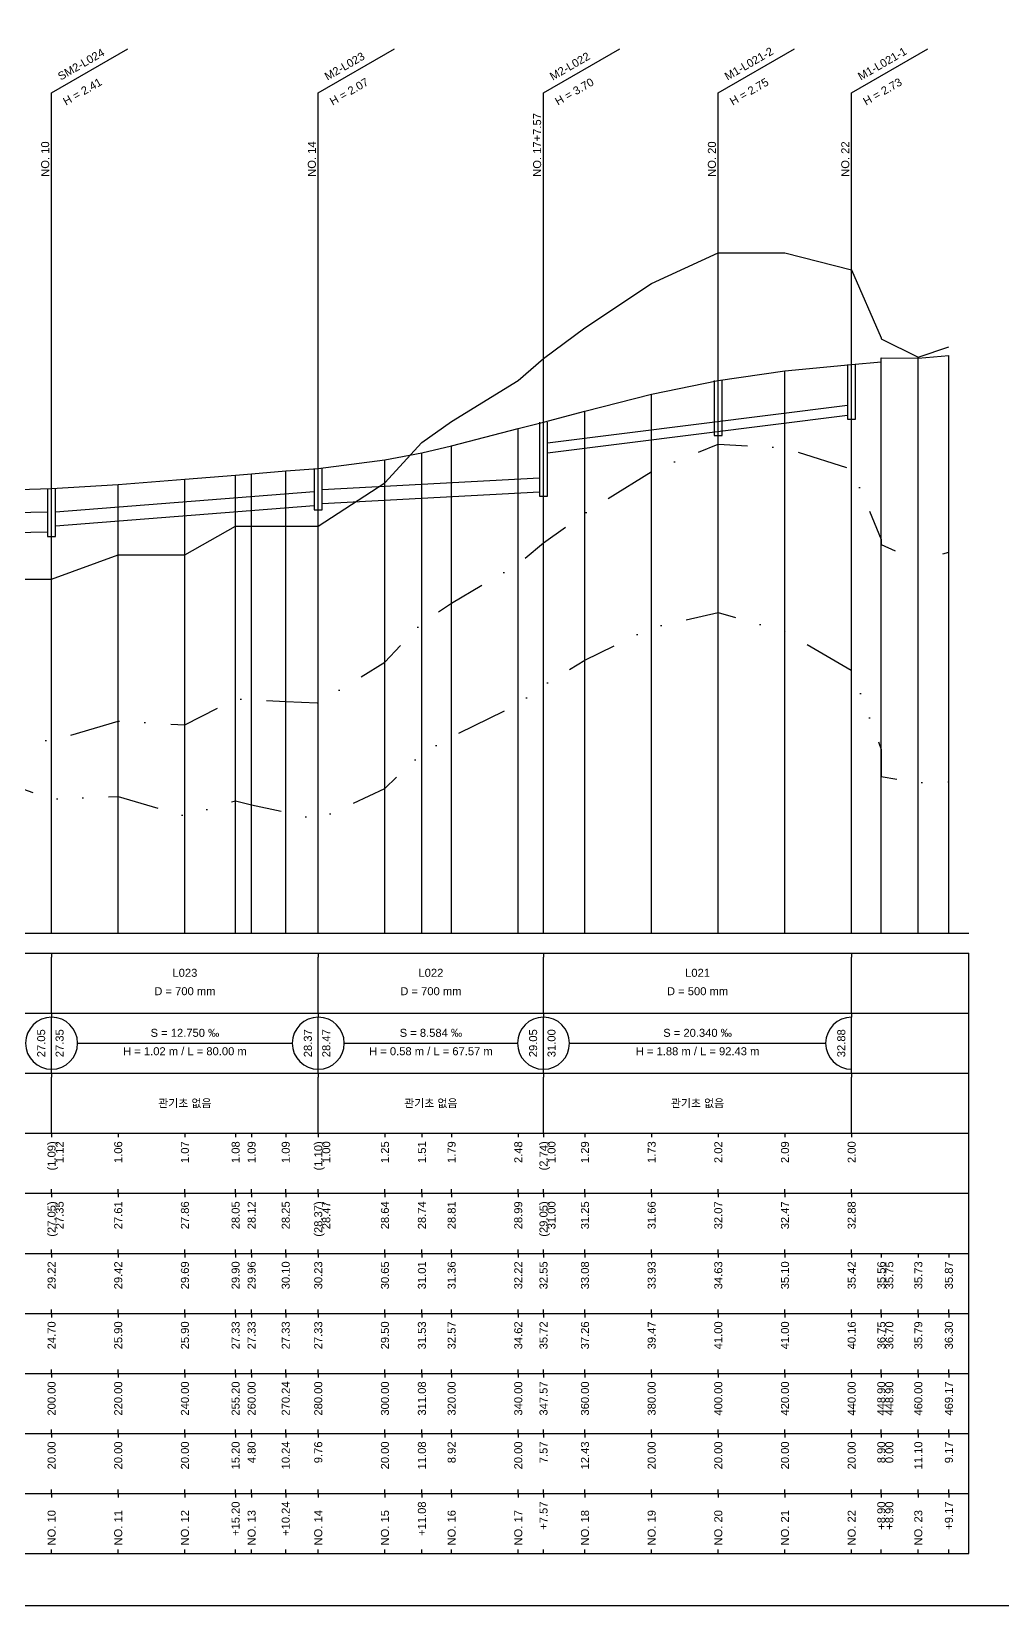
# Model space of a CAD drawing. Header units: millimetres. Extents: x -7351 to 135086, y 1419 to 5643.
# Drawn here: x 102381 to 102623.7, y 1419 to 1812.4 of the extents above; entities that cross this region are included whole.
import ezdxf
from ezdxf.enums import TextEntityAlignment as Align

# ---------------------------------------------------------------- set-up
doc = ezdxf.new("R2010")
doc.units = ezdxf.units.MM
doc.linetypes.add('DASHDOT', pattern=[25.4, 12.7, -6.35, 0, -6.35])
doc.linetypes.add('DIVIDE', pattern=[31.75, 12.7, -6.35, 0, -6.35, 0, -6.35])
for name, color, linetype in [('KZ_종단_계획선', 1, 'Continuous'), ('KZ_종단_관로', 4, 'Continuous'), ('KZ_종단_깃발', 7, 'Continuous'), ('KZ_종단_도각', 7, 'Continuous'), ('KZ_종단_맨홀', 4, 'Continuous'), ('KZ_종단_수직선', 7, 'Continuous'), ('KZ_종단_암선1', 56, 'DASHDOT'), ('KZ_종단_암선2', 4, 'DIVIDE'), ('KZ_종단_지반선', 3, 'Continuous'), ('KZ_종단_테이블문자', 7, 'Continuous'), ('KZ_종단_테이블선', 7, 'Continuous')]:
    doc.layers.add(name, color=color, linetype=linetype)
doc.styles.get("Standard").update_dxf_attribs({"font": 'arial.ttf'})

msp = doc.modelspace()

# ---------------------------------------------------------------- linework, layer by layer
at = {"layer": 'KZ_종단_계획선'}
msp.add_lwpolyline([(102369.36, 1697.65), (102386.03, 1698.16), (102402.69, 1699.15), (102419.36, 1700.49), (102432.03, 1701.51), (102436.03, 1701.84), (102444.56, 1702.53), (102452.69, 1703.19), (102469.36, 1705.28), (102478.6, 1707.07), (102486.03, 1708.84), (102502.69, 1713.14), (102509, 1714.77), (102519.36, 1717.44), (102536.03, 1721.7), (102552.69, 1725.18), (102569.36, 1727.56), (102586.03, 1729.14), (102593.44, 1729.83), (102593.44, 1730.77), (102602.69, 1730.69), (102610.33, 1731.4)], dxfattribs=at)
at = {"layer": 'KZ_종단_관로'}
for p, q in [((102510, 1709.54), (102585.03, 1718.94)), ((102510, 1707.04), (102585.03, 1716.44)), ((102453.69, 1697.89), (102508, 1700.79)), ((102387.03, 1692.29), (102451.69, 1697.39)), ((102453.69, 1694.39), (102508, 1697.29)), ((102321.48, 1691.24), (102385.03, 1692.29)), ((102387.03, 1688.79), (102451.69, 1693.89)), ((102321.48, 1686.24), (102385.03, 1687.29))]:
    msp.add_line(p, q, dxfattribs=at)
at = {"layer": 'KZ_종단_깃발'}
for p, q in [((102386.03, 1797.04), (102405.08, 1808.04)), ((102452.69, 1797.04), (102471.75, 1808.04)), ((102509, 1797.04), (102528.05, 1808.04)), ((102552.69, 1797.04), (102571.75, 1808.04)), ((102586.03, 1797.04), (102605.08, 1808.04)), ((102386.03, 1587.04), (102386.03, 1797.04)), ((102452.69, 1587.04), (102452.69, 1797.04)), ((102509, 1587.04), (102509, 1797.04)), ((102552.69, 1587.04), (102552.69, 1797.04)), ((102586.03, 1587.04), (102586.03, 1797.04))]:
    msp.add_line(p, q, dxfattribs=at)
at = {"layer": 'KZ_종단_도각'}
msp.add_lwpolyline([(102174.36, 1419.04), (103015.36, 1419.04), (103015.36, 2013.04), (102174.36, 2013.04)], close=True, dxfattribs=at)
at = {"layer": 'KZ_종단_맨홀'}
for points in [[(102585.03, 1729.14), (102585.03, 1715.48), (102587.03, 1715.48), (102587.03, 1729.14)], [(102551.69, 1725.18), (102551.69, 1711.41), (102553.69, 1711.41), (102553.69, 1725.18)], [(102508, 1714.77), (102508, 1696.25), (102510, 1696.25), (102510, 1714.77)], [(102451.69, 1703.19), (102451.69, 1692.85), (102453.69, 1692.85), (102453.69, 1703.19)], [(102385.03, 1698.16), (102385.03, 1686.13), (102387.03, 1686.13), (102387.03, 1698.16)]]:
    msp.add_lwpolyline(points, dxfattribs=at)
at = {"layer": 'KZ_종단_수직선'}
for p, q in [((102593.44, 1587.04), (102593.44, 1730.77)), ((102602.69, 1587.04), (102602.69, 1730.69)), ((102610.33, 1587.04), (102610.33, 1731.4)), ((102569.36, 1587.04), (102569.36, 1727.56)), ((102586.03, 1587.04), (102586.03, 1729.14)), ((102593.44, 1587.04), (102593.44, 1729.83)), ((102552.69, 1587.04), (102552.69, 1725.18)), ((102536.03, 1587.04), (102536.03, 1721.7)), ((102519.36, 1587.04), (102519.36, 1717.44)), ((102502.69, 1587.04), (102502.69, 1713.14)), ((102509, 1587.04), (102509, 1714.77)), ((102478.59, 1587.04), (102478.59, 1707.07)), ((102486.03, 1587.04), (102486.03, 1708.84)), ((102452.69, 1587.04), (102452.69, 1703.19)), ((102469.36, 1587.04), (102469.36, 1705.28)), ((102402.69, 1587.04), (102402.69, 1699.15)), ((102419.36, 1587.04), (102419.36, 1700.49)), ((102432.03, 1587.04), (102432.03, 1701.51)), ((102436.03, 1587.04), (102436.03, 1701.84)), ((102444.56, 1587.04), (102444.56, 1702.53)), ((102386.03, 1587.04), (102386.03, 1698.16))]:
    msp.add_line(p, q, dxfattribs=at)
at = {"layer": 'KZ_종단_암선1', "flags": 128}
msp.add_lwpolyline([(102219.36, 1635.72), (102236.03, 1634.9), (102242.14, 1635.86), (102252.69, 1644.95), (102269.36, 1645.76), (102286.03, 1644.69), (102302.69, 1645.57), (102319.36, 1634.98), (102320.48, 1634.99), (102336.03, 1636.48), (102352.69, 1637.32), (102369.36, 1636.22), (102386.03, 1635.08), (102402.69, 1640.04), (102419.36, 1639.07), (102432.03, 1645.55), (102436.03, 1645.35), (102444.56, 1644.95), (102452.69, 1644.58), (102469.36, 1654.76), (102478.59, 1664.57), (102486.03, 1669.53), (102502.69, 1679.31), (102509, 1684.61), (102519.36, 1692.01), (102536.03, 1702.43), (102552.69, 1709.26), (102569.36, 1708.31), (102586.03, 1703.03), (102593.44, 1685.44), (102593.44, 1684.14), (102602.69, 1679.99), (102610.33, 1682.28)], dxfattribs=at)
at = {"layer": 'KZ_종단_암선2', "flags": 128}
msp.add_lwpolyline([(102369.36, 1626.42), (102386.03, 1620.55), (102402.69, 1621.16), (102419.36, 1616.3), (102432.03, 1620.13), (102436.03, 1619.15), (102444.56, 1617.26), (102452.69, 1615.46), (102469.36, 1623.23), (102478.59, 1631.93), (102486.03, 1636.13), (102502.69, 1644.29), (102509, 1648.97), (102519.36, 1655.3), (102536.03, 1663.4), (102552.69, 1667.14), (102569.36, 1662.4), (102586.03, 1652.69), (102593.44, 1632.94), (102593.44, 1626.18), (102602.69, 1624.65), (102610.33, 1624.88)], dxfattribs=at)
at = {"layer": 'KZ_종단_지반선', "flags": 128}
msp.add_lwpolyline([(102369.36, 1675.54), (102386.03, 1675.54), (102402.69, 1681.55), (102419.36, 1681.55), (102432.03, 1688.71), (102436.03, 1688.71), (102444.56, 1688.71), (102452.69, 1688.71), (102469.36, 1699.55), (102478.59, 1709.67), (102486.03, 1714.87), (102502.69, 1725.13), (102509, 1730.62), (102519.36, 1738.34), (102536.03, 1749.41), (102552.69, 1757.04), (102569.36, 1757.04), (102586.03, 1752.83), (102593.44, 1735.77), (102593.44, 1735.54), (102602.69, 1730.99), (102610.33, 1733.52)], dxfattribs=at)
at = {"layer": 'KZ_종단_테이블문자'}
for p, q in [((102386.03, 1582.04), (102386.03, 1581.04)), ((102386.03, 1582.04), (102386.03, 1581.04)), ((102452.69, 1582.04), (102452.69, 1581.04)), ((102452.69, 1582.04), (102452.69, 1581.04)), ((102509, 1582.04), (102509, 1581.04)), ((102509, 1582.04), (102509, 1581.04)), ((102586.03, 1582.04), (102586.03, 1581.04)), ((102386.03, 1568.04), (102386.03, 1581.04)), ((102386.03, 1568.04), (102386.03, 1581.04)), ((102452.69, 1568.04), (102452.69, 1581.04)), ((102452.69, 1568.04), (102452.69, 1581.04)), ((102509, 1568.04), (102509, 1581.04)), ((102509, 1568.04), (102509, 1581.04)), ((102586.03, 1568.04), (102586.03, 1581.04)), ((102386.03, 1567.04), (102386.03, 1568.04)), ((102386.03, 1567.04), (102386.03, 1568.04)), ((102386.03, 1567.04), (102386.03, 1566.04)), ((102386.03, 1567.04), (102386.03, 1566.04)), ((102386.03, 1553.04), (102386.03, 1566.04)), ((102386.03, 1553.04), (102386.03, 1566.04)), ((102452.69, 1567.04), (102452.69, 1568.04)), ((102452.69, 1567.04), (102452.69, 1568.04)), ((102452.69, 1567.04), (102452.69, 1566.04)), ((102452.69, 1567.04), (102452.69, 1566.04)), ((102452.69, 1553.04), (102452.69, 1566.04)), ((102452.69, 1553.04), (102452.69, 1566.04)), ((102509, 1567.04), (102509, 1568.04)), ((102509, 1567.04), (102509, 1568.04)), ((102509, 1567.04), (102509, 1566.04)), ((102509, 1567.04), (102509, 1566.04)), ((102509, 1553.04), (102509, 1566.04)), ((102509, 1553.04), (102509, 1566.04)), ((102586.03, 1567.04), (102586.03, 1568.04)), ((102586.03, 1567.04), (102586.03, 1566.04)), ((102586.03, 1553.04), (102586.03, 1566.04)), ((102392.44, 1559.54), (102446.28, 1559.54)), ((102459.11, 1559.54), (102502.58, 1559.54)), ((102515.42, 1559.54), (102579.61, 1559.54)), ((102386.03, 1552.04), (102386.03, 1553.04)), ((102386.03, 1552.04), (102386.03, 1553.04)), ((102386.03, 1552.04), (102386.03, 1551.04)), ((102386.03, 1552.04), (102386.03, 1551.04)), ((102386.03, 1538.04), (102386.03, 1551.04)), ((102386.03, 1538.04), (102386.03, 1551.04)), ((102452.69, 1552.04), (102452.69, 1553.04)), ((102452.69, 1552.04), (102452.69, 1553.04)), ((102452.69, 1552.04), (102452.69, 1551.04)), ((102452.69, 1552.04), (102452.69, 1551.04)), ((102452.69, 1538.04), (102452.69, 1551.04)), ((102452.69, 1538.04), (102452.69, 1551.04)), ((102509, 1552.04), (102509, 1553.04)), ((102509, 1552.04), (102509, 1553.04)), ((102509, 1552.04), (102509, 1551.04)), ((102509, 1552.04), (102509, 1551.04)), ((102509, 1538.04), (102509, 1551.04)), ((102509, 1538.04), (102509, 1551.04)), ((102586.03, 1552.04), (102586.03, 1553.04)), ((102586.03, 1552.04), (102586.03, 1551.04)), ((102586.03, 1538.04), (102586.03, 1551.04)), ((102386.03, 1537.04), (102386.03, 1538.04)), ((102386.03, 1537.04), (102386.03, 1538.04)), ((102452.69, 1537.04), (102452.69, 1538.04)), ((102452.69, 1537.04), (102452.69, 1538.04)), ((102509, 1537.04), (102509, 1538.04)), ((102509, 1537.04), (102509, 1538.04)), ((102586.03, 1537.04), (102586.03, 1538.04))]:
    msp.add_line(p, q, dxfattribs=at)
for centre, start, end in [((102386.03, 1559.54), 90, 270), ((102386.03, 1559.54), 270, 90), ((102452.69, 1559.54), 90, 270), ((102452.69, 1559.54), 270, 90), ((102509, 1559.54), 90, 270), ((102509, 1559.54), 270, 90), ((102586.03, 1559.54), 90, 270)]:
    msp.add_arc(centre, 6.5, start, end, dxfattribs=at)
at = {"layer": 'KZ_종단_테이블선'}
for p, q in [((102199.36, 1587.04), (102615.33, 1587.04)), ((102199.36, 1582.04), (102615.33, 1582.04)), ((102615.33, 1567.04), (102615.33, 1582.04)), ((102199.36, 1567.04), (102615.33, 1567.04)), ((102615.33, 1552.04), (102615.33, 1567.04)), ((102199.36, 1552.04), (102615.33, 1552.04)), ((102615.33, 1537.04), (102615.33, 1552.04)), ((102199.36, 1537.04), (102615.33, 1537.04)), ((102386.03, 1537.04), (102386.03, 1536.04)), ((102402.69, 1537.04), (102402.69, 1536.04)), ((102419.36, 1537.04), (102419.36, 1536.04)), ((102432.03, 1537.04), (102432.03, 1536.04)), ((102436.03, 1537.04), (102436.03, 1536.04)), ((102444.56, 1537.04), (102444.56, 1536.04)), ((102452.69, 1537.04), (102452.69, 1536.04)), ((102469.36, 1537.04), (102469.36, 1536.04)), ((102478.6, 1537.04), (102478.6, 1536.04)), ((102486.03, 1537.04), (102486.03, 1536.04)), ((102502.69, 1537.04), (102502.69, 1536.04)), ((102509, 1537.04), (102509, 1536.04)), ((102519.36, 1537.04), (102519.36, 1536.04)), ((102536.03, 1537.04), (102536.03, 1536.04)), ((102552.69, 1537.04), (102552.69, 1536.04)), ((102569.36, 1537.04), (102569.36, 1536.04)), ((102586.03, 1537.04), (102586.03, 1536.04)), ((102615.33, 1522.04), (102615.33, 1537.04)), ((102386.03, 1522.04), (102386.03, 1523.04)), ((102402.69, 1522.04), (102402.69, 1523.04)), ((102419.36, 1522.04), (102419.36, 1523.04)), ((102432.03, 1522.04), (102432.03, 1523.04)), ((102436.03, 1522.04), (102436.03, 1523.04)), ((102444.56, 1522.04), (102444.56, 1523.04)), ((102452.69, 1522.04), (102452.69, 1523.04)), ((102469.36, 1522.04), (102469.36, 1523.04)), ((102478.6, 1522.04), (102478.6, 1523.04)), ((102486.03, 1522.04), (102486.03, 1523.04)), ((102502.69, 1522.04), (102502.69, 1523.04)), ((102509, 1522.04), (102509, 1523.04)), ((102519.36, 1522.04), (102519.36, 1523.04)), ((102536.03, 1522.04), (102536.03, 1523.04)), ((102552.69, 1522.04), (102552.69, 1523.04)), ((102569.36, 1522.04), (102569.36, 1523.04)), ((102586.03, 1522.04), (102586.03, 1523.04)), ((102199.36, 1522.04), (102615.33, 1522.04)), ((102386.03, 1522.04), (102386.03, 1521.04)), ((102402.69, 1522.04), (102402.69, 1521.04)), ((102419.36, 1522.04), (102419.36, 1521.04)), ((102432.03, 1522.04), (102432.03, 1521.04)), ((102436.03, 1522.04), (102436.03, 1521.04)), ((102444.56, 1522.04), (102444.56, 1521.04)), ((102452.69, 1522.04), (102452.69, 1521.04)), ((102469.36, 1522.04), (102469.36, 1521.04)), ((102478.6, 1522.04), (102478.6, 1521.04)), ((102486.03, 1522.04), (102486.03, 1521.04)), ((102502.69, 1522.04), (102502.69, 1521.04)), ((102509, 1522.04), (102509, 1521.04)), ((102519.36, 1522.04), (102519.36, 1521.04)), ((102536.03, 1522.04), (102536.03, 1521.04)), ((102552.69, 1522.04), (102552.69, 1521.04)), ((102569.36, 1522.04), (102569.36, 1521.04)), ((102586.03, 1522.04), (102586.03, 1521.04)), ((102615.33, 1507.04), (102615.33, 1522.04)), ((102199.36, 1507.04), (102615.33, 1507.04)), ((102386.03, 1507.04), (102386.03, 1508.04)), ((102386.03, 1507.04), (102386.03, 1506.04)), ((102402.69, 1507.04), (102402.69, 1508.04)), ((102402.69, 1507.04), (102402.69, 1506.04)), ((102419.36, 1507.04), (102419.36, 1508.04)), ((102419.36, 1507.04), (102419.36, 1506.04)), ((102432.03, 1507.04), (102432.03, 1508.04)), ((102432.03, 1507.04), (102432.03, 1506.04)), ((102436.03, 1507.04), (102436.03, 1508.04)), ((102436.03, 1507.04), (102436.03, 1506.04)), ((102444.56, 1507.04), (102444.56, 1508.04)), ((102444.56, 1507.04), (102444.56, 1506.04)), ((102452.69, 1507.04), (102452.69, 1508.04)), ((102452.69, 1507.04), (102452.69, 1506.04)), ((102469.36, 1507.04), (102469.36, 1508.04)), ((102469.36, 1507.04), (102469.36, 1506.04)), ((102478.59, 1507.04), (102478.59, 1506.04)), ((102478.6, 1507.04), (102478.6, 1508.04)), ((102486.03, 1507.04), (102486.03, 1508.04)), ((102486.03, 1507.04), (102486.03, 1506.04)), ((102502.69, 1507.04), (102502.69, 1508.04)), ((102502.69, 1507.04), (102502.69, 1506.04)), ((102509, 1507.04), (102509, 1508.04)), ((102509, 1507.04), (102509, 1506.04)), ((102519.36, 1507.04), (102519.36, 1508.04)), ((102519.36, 1507.04), (102519.36, 1506.04)), ((102536.03, 1507.04), (102536.03, 1508.04)), ((102536.03, 1507.04), (102536.03, 1506.04)), ((102552.69, 1507.04), (102552.69, 1508.04)), ((102552.69, 1507.04), (102552.69, 1506.04)), ((102569.36, 1507.04), (102569.36, 1508.04)), ((102569.36, 1507.04), (102569.36, 1506.04)), ((102586.03, 1507.04), (102586.03, 1508.04)), ((102586.03, 1507.04), (102586.03, 1506.04)), ((102593.44, 1507.04), (102593.44, 1506.04)), ((102593.44, 1507.04), (102593.44, 1506.04)), ((102602.69, 1507.04), (102602.69, 1506.04)), ((102610.33, 1507.04), (102610.33, 1506.04)), ((102615.33, 1492.04), (102615.33, 1507.04)), ((102199.36, 1492.04), (102615.33, 1492.04)), ((102386.03, 1492.04), (102386.03, 1493.04)), ((102386.03, 1492.04), (102386.03, 1491.04)), ((102402.69, 1492.04), (102402.69, 1493.04)), ((102402.69, 1492.04), (102402.69, 1491.04)), ((102419.36, 1492.04), (102419.36, 1493.04)), ((102419.36, 1492.04), (102419.36, 1491.04)), ((102432.03, 1492.04), (102432.03, 1493.04)), ((102432.03, 1492.04), (102432.03, 1491.04)), ((102436.03, 1492.04), (102436.03, 1493.04)), ((102436.03, 1492.04), (102436.03, 1491.04)), ((102444.56, 1492.04), (102444.56, 1493.04)), ((102444.56, 1492.04), (102444.56, 1491.04)), ((102452.69, 1492.04), (102452.69, 1493.04)), ((102452.69, 1492.04), (102452.69, 1491.04)), ((102469.36, 1492.04), (102469.36, 1493.04)), ((102469.36, 1492.04), (102469.36, 1491.04)), ((102478.59, 1492.04), (102478.59, 1493.04)), ((102478.59, 1492.04), (102478.59, 1491.04)), ((102486.03, 1492.04), (102486.03, 1493.04)), ((102486.03, 1492.04), (102486.03, 1491.04)), ((102502.69, 1492.04), (102502.69, 1493.04)), ((102502.69, 1492.04), (102502.69, 1491.04)), ((102509, 1492.04), (102509, 1493.04)), ((102509, 1492.04), (102509, 1491.04)), ((102519.36, 1492.04), (102519.36, 1493.04)), ((102519.36, 1492.04), (102519.36, 1491.04)), ((102536.03, 1492.04), (102536.03, 1493.04)), ((102536.03, 1492.04), (102536.03, 1491.04)), ((102552.69, 1492.04), (102552.69, 1493.04)), ((102552.69, 1492.04), (102552.69, 1491.04)), ((102569.36, 1492.04), (102569.36, 1493.04)), ((102569.36, 1492.04), (102569.36, 1491.04)), ((102586.03, 1492.04), (102586.03, 1493.04)), ((102586.03, 1492.04), (102586.03, 1491.04)), ((102593.44, 1492.04), (102593.44, 1493.04)), ((102593.44, 1492.04), (102593.44, 1493.04)), ((102593.44, 1492.04), (102593.44, 1491.04)), ((102593.44, 1492.04), (102593.44, 1491.04)), ((102602.69, 1492.04), (102602.69, 1493.04)), ((102602.69, 1492.04), (102602.69, 1491.04)), ((102610.33, 1492.04), (102610.33, 1493.04)), ((102610.33, 1492.04), (102610.33, 1491.04)), ((102615.33, 1477.04), (102615.33, 1492.04)), ((102199.36, 1477.04), (102615.33, 1477.04)), ((102386.03, 1477.04), (102386.03, 1478.04)), ((102386.03, 1477.04), (102386.03, 1476.04)), ((102402.69, 1477.04), (102402.69, 1478.04)), ((102402.69, 1477.04), (102402.69, 1476.04)), ((102419.36, 1477.04), (102419.36, 1478.04)), ((102419.36, 1477.04), (102419.36, 1476.04)), ((102432.03, 1477.04), (102432.03, 1478.04)), ((102432.03, 1477.04), (102432.03, 1476.04)), ((102436.03, 1477.04), (102436.03, 1478.04)), ((102436.03, 1477.04), (102436.03, 1476.04)), ((102444.56, 1477.04), (102444.56, 1478.04)), ((102444.56, 1477.04), (102444.56, 1476.04)), ((102452.69, 1477.04), (102452.69, 1478.04)), ((102452.69, 1477.04), (102452.69, 1476.04)), ((102469.36, 1477.04), (102469.36, 1478.04)), ((102469.36, 1477.04), (102469.36, 1476.04)), ((102478.59, 1477.04), (102478.59, 1478.04)), ((102478.59, 1477.04), (102478.59, 1476.04)), ((102486.03, 1477.04), (102486.03, 1478.04)), ((102486.03, 1477.04), (102486.03, 1476.04)), ((102502.69, 1477.04), (102502.69, 1478.04)), ((102502.69, 1477.04), (102502.69, 1476.04)), ((102509, 1477.04), (102509, 1478.04)), ((102509, 1477.04), (102509, 1476.04)), ((102519.36, 1477.04), (102519.36, 1478.04)), ((102519.36, 1477.04), (102519.36, 1476.04)), ((102536.03, 1477.04), (102536.03, 1478.04)), ((102536.03, 1477.04), (102536.03, 1476.04)), ((102552.69, 1477.04), (102552.69, 1478.04)), ((102552.69, 1477.04), (102552.69, 1476.04)), ((102569.36, 1477.04), (102569.36, 1478.04)), ((102569.36, 1477.04), (102569.36, 1476.04)), ((102586.03, 1477.04), (102586.03, 1478.04)), ((102586.03, 1477.04), (102586.03, 1476.04)), ((102593.44, 1477.04), (102593.44, 1478.04)), ((102593.44, 1477.04), (102593.44, 1478.04)), ((102593.44, 1477.04), (102593.44, 1476.04)), ((102593.44, 1477.04), (102593.44, 1476.04)), ((102602.69, 1477.04), (102602.69, 1478.04)), ((102602.69, 1477.04), (102602.69, 1476.04)), ((102610.33, 1477.04), (102610.33, 1478.04)), ((102610.33, 1477.04), (102610.33, 1476.04)), ((102615.33, 1462.04), (102615.33, 1477.04)), ((102199.36, 1462.04), (102615.33, 1462.04)), ((102386.03, 1462.04), (102386.03, 1463.04)), ((102386.03, 1462.04), (102386.03, 1461.04)), ((102402.69, 1462.04), (102402.69, 1463.04)), ((102402.69, 1462.04), (102402.69, 1461.04)), ((102419.36, 1462.04), (102419.36, 1463.04)), ((102419.36, 1462.04), (102419.36, 1461.04)), ((102432.03, 1462.04), (102432.03, 1463.04)), ((102432.03, 1462.04), (102432.03, 1461.04)), ((102436.03, 1462.04), (102436.03, 1463.04)), ((102436.03, 1462.04), (102436.03, 1461.04)), ((102444.56, 1462.04), (102444.56, 1463.04)), ((102444.56, 1462.04), (102444.56, 1461.04)), ((102452.69, 1462.04), (102452.69, 1463.04)), ((102452.69, 1462.04), (102452.69, 1461.04)), ((102469.36, 1462.04), (102469.36, 1463.04)), ((102469.36, 1462.04), (102469.36, 1461.04)), ((102478.59, 1462.04), (102478.59, 1463.04)), ((102478.59, 1462.04), (102478.59, 1461.04)), ((102486.03, 1462.04), (102486.03, 1463.04)), ((102486.03, 1462.04), (102486.03, 1461.04)), ((102502.69, 1462.04), (102502.69, 1463.04)), ((102502.69, 1462.04), (102502.69, 1461.04)), ((102509, 1462.04), (102509, 1463.04)), ((102509, 1462.04), (102509, 1461.04)), ((102519.36, 1462.04), (102519.36, 1463.04)), ((102519.36, 1462.04), (102519.36, 1461.04)), ((102536.03, 1462.04), (102536.03, 1463.04)), ((102536.03, 1462.04), (102536.03, 1461.04)), ((102552.69, 1462.04), (102552.69, 1463.04)), ((102552.69, 1462.04), (102552.69, 1461.04)), ((102569.36, 1462.04), (102569.36, 1463.04)), ((102569.36, 1462.04), (102569.36, 1461.04)), ((102586.03, 1462.04), (102586.03, 1463.04)), ((102586.03, 1462.04), (102586.03, 1461.04)), ((102593.44, 1462.04), (102593.44, 1463.04)), ((102593.44, 1462.04), (102593.44, 1463.04)), ((102593.44, 1462.04), (102593.44, 1461.04)), ((102593.44, 1462.04), (102593.44, 1461.04)), ((102602.69, 1462.04), (102602.69, 1463.04)), ((102602.69, 1462.04), (102602.69, 1461.04)), ((102610.33, 1462.04), (102610.33, 1463.04)), ((102610.33, 1462.04), (102610.33, 1461.04)), ((102615.33, 1447.04), (102615.33, 1462.04)), ((102386.03, 1447.04), (102386.03, 1448.04)), ((102402.69, 1447.04), (102402.69, 1448.04)), ((102419.36, 1447.04), (102419.36, 1448.04)), ((102432.03, 1447.04), (102432.03, 1448.04)), ((102436.03, 1447.04), (102436.03, 1448.04)), ((102444.56, 1447.04), (102444.56, 1448.04)), ((102452.69, 1447.04), (102452.69, 1448.04)), ((102469.36, 1447.04), (102469.36, 1448.04)), ((102478.59, 1447.04), (102478.59, 1448.04)), ((102486.03, 1447.04), (102486.03, 1448.04)), ((102502.69, 1447.04), (102502.69, 1448.04)), ((102509, 1447.04), (102509, 1448.04)), ((102519.36, 1447.04), (102519.36, 1448.04)), ((102536.03, 1447.04), (102536.03, 1448.04)), ((102552.69, 1447.04), (102552.69, 1448.04)), ((102569.36, 1447.04), (102569.36, 1448.04)), ((102586.03, 1447.04), (102586.03, 1448.04)), ((102593.44, 1447.04), (102593.44, 1448.04)), ((102593.44, 1447.04), (102593.44, 1448.04)), ((102602.69, 1447.04), (102602.69, 1448.04)), ((102610.33, 1447.04), (102610.33, 1448.04)), ((102199.36, 1447.04), (102615.33, 1447.04)), ((102386.03, 1447.04), (102386.03, 1446.04)), ((102402.69, 1447.04), (102402.69, 1446.04)), ((102419.36, 1447.04), (102419.36, 1446.04)), ((102432.03, 1447.04), (102432.03, 1446.04)), ((102436.03, 1447.04), (102436.03, 1446.04)), ((102444.56, 1447.04), (102444.56, 1446.04)), ((102452.69, 1447.04), (102452.69, 1446.04)), ((102469.36, 1447.04), (102469.36, 1446.04)), ((102478.59, 1447.04), (102478.59, 1446.04)), ((102486.03, 1447.04), (102486.03, 1446.04)), ((102502.69, 1447.04), (102502.69, 1446.04)), ((102509, 1447.04), (102509, 1446.04)), ((102519.36, 1447.04), (102519.36, 1446.04)), ((102536.03, 1447.04), (102536.03, 1446.04)), ((102552.69, 1447.04), (102552.69, 1446.04)), ((102569.36, 1447.04), (102569.36, 1446.04)), ((102586.03, 1447.04), (102586.03, 1446.04)), ((102593.44, 1447.04), (102593.44, 1446.04)), ((102593.44, 1447.04), (102593.44, 1446.04)), ((102602.69, 1447.04), (102602.69, 1446.04)), ((102610.33, 1447.04), (102610.33, 1446.04)), ((102615.33, 1432.04), (102615.33, 1447.04)), ((102199.36, 1432.04), (102615.33, 1432.04)), ((102386.03, 1432.04), (102386.03, 1433.04)), ((102402.69, 1432.04), (102402.69, 1433.04)), ((102419.36, 1432.04), (102419.36, 1433.04)), ((102432.03, 1432.04), (102432.03, 1433.04)), ((102436.03, 1432.04), (102436.03, 1433.04)), ((102444.56, 1432.04), (102444.56, 1433.04)), ((102452.69, 1432.04), (102452.69, 1433.04)), ((102469.36, 1432.04), (102469.36, 1433.04)), ((102478.59, 1432.04), (102478.59, 1433.04)), ((102486.03, 1432.04), (102486.03, 1433.04)), ((102502.69, 1432.04), (102502.69, 1433.04)), ((102509, 1432.04), (102509, 1433.04)), ((102519.36, 1432.04), (102519.36, 1433.04)), ((102536.03, 1432.04), (102536.03, 1433.04)), ((102552.69, 1432.04), (102552.69, 1433.04)), ((102569.36, 1432.04), (102569.36, 1433.04)), ((102586.03, 1432.04), (102586.03, 1433.04)), ((102593.44, 1432.04), (102593.44, 1433.04)), ((102593.44, 1432.04), (102593.44, 1433.04)), ((102602.69, 1432.04), (102602.69, 1433.04)), ((102610.33, 1432.04), (102610.33, 1433.04))]:
    msp.add_line(p, q, dxfattribs=at)

# ---------------------------------------------------------------- texts
at = {"layer": 'KZ_종단_깃발'}
for s, rotation, p in [('SM2-L024', 30, (102388.62, 1799.54)), ('M2-L023', 30, (102455.29, 1799.54)), ('M2-L022', 30, (102511.6, 1799.54)), ('M1-L021-2', 30, (102555.29, 1799.54)), ('M1-L021-1', 30, (102588.62, 1799.54)), ('NO. 17+7.57', 90, (102509, 1776.04)), ('NO. 10', 90, (102386.03, 1776.04)), ('NO. 14', 90, (102452.69, 1776.04)), ('NO. 20', 90, (102552.69, 1776.04)), ('NO. 22', 90, (102586.03, 1776.04))]:
    msp.add_text(s, height=2, rotation=rotation, dxfattribs=at).set_placement(p, align=Align.BOTTOM_LEFT)
for s, p in [('H = 2.41', (102388.62, 1795.54)), ('H = 2.07', (102455.29, 1795.54)), ('H = 3.70', (102511.6, 1795.54)), ('H = 2.75', (102555.29, 1795.54)), ('H = 2.73', (102588.62, 1795.54))]:
    msp.add_text(s, height=2, rotation=30, dxfattribs=at).set_placement(p, align=Align.TOP_LEFT)
at = {"layer": 'KZ_종단_테이블문자'}
for s, p in [('L023', (102419.36, 1575.54)), ('L022', (102480.85, 1575.54)), ('L021', (102547.51, 1575.54)), ('S = 12.750 ‰', (102419.36, 1560.54)), ('S = 8.584 ‰', (102480.85, 1560.54)), ('S = 20.340 ‰', (102547.51, 1560.54))]:
    msp.add_text(s, height=2, dxfattribs=at).set_placement(p, align=Align.BOTTOM_CENTER)
for s, p in [('D = 700 mm', (102419.36, 1573.54)), ('D = 700 mm', (102480.85, 1573.54)), ('D = 500 mm', (102547.51, 1573.54)), ('H = 1.02 m / L = 80.00 m', (102419.36, 1558.54)), ('H = 0.58 m / L = 67.57 m', (102480.85, 1558.54)), ('H = 1.88 m / L = 92.43 m', (102547.51, 1558.54))]:
    msp.add_text(s, height=2, dxfattribs=at).set_placement(p, align=Align.TOP_CENTER)
for s, p in [('27.05', (102385.03, 1559.54)), ('28.37', (102451.69, 1559.54)), ('29.05', (102508, 1559.54)), ('32.88', (102585.03, 1559.54))]:
    msp.add_text(s, height=2, rotation=90, dxfattribs=at).set_placement(p, align=Align.BOTTOM_CENTER)
for s, p in [('27.35', (102387.03, 1559.54)), ('28.47', (102453.69, 1559.54)), ('31.00', (102510, 1559.54))]:
    msp.add_text(s, height=2, rotation=90, dxfattribs=at).set_placement(p, align=Align.TOP_CENTER)
for p in [(102419.36, 1544.54), (102480.85, 1544.54), (102547.51, 1544.54)]:
    msp.add_text('관기초 없음', height=2, dxfattribs=at).set_placement(p, align=Align.MIDDLE_CENTER)
for s, p in [('(1.09)', (102386.03, 1535.04)), ('1.12', (102388.03, 1535.04)), ('1.06', (102402.69, 1535.04)), ('1.07', (102419.36, 1535.04)), ('1.08', (102432.03, 1535.04)), ('1.09', (102436.03, 1535.04)), ('1.09', (102444.56, 1535.04)), ('(1.10)', (102452.69, 1535.04)), ('1.00', (102454.69, 1535.04)), ('1.25', (102469.36, 1535.04)), ('1.51', (102478.6, 1535.04)), ('1.79', (102486.03, 1535.04)), ('2.48', (102502.69, 1535.04)), ('(2.74)', (102509, 1535.04)), ('1.00', (102511, 1535.04)), ('1.29', (102519.36, 1535.04)), ('1.73', (102536.03, 1535.04)), ('2.02', (102552.69, 1535.04)), ('2.09', (102569.36, 1535.04)), ('2.00', (102586.03, 1535.04)), ('(27.05)', (102386.03, 1520.04)), ('27.35', (102388.03, 1520.04)), ('27.61', (102402.69, 1520.04)), ('27.86', (102419.36, 1520.04)), ('28.05', (102432.03, 1520.04)), ('28.12', (102436.03, 1520.04)), ('28.25', (102444.56, 1520.04)), ('(28.37)', (102452.69, 1520.04)), ('28.47', (102454.69, 1520.04)), ('28.64', (102469.36, 1520.04)), ('28.74', (102478.6, 1520.04)), ('28.81', (102486.03, 1520.04)), ('28.99', (102502.69, 1520.04)), ('(29.05)', (102509, 1520.04)), ('31.00', (102511, 1520.04)), ('31.25', (102519.36, 1520.04)), ('31.66', (102536.03, 1520.04)), ('32.07', (102552.69, 1520.04)), ('32.47', (102569.36, 1520.04)), ('32.88', (102586.03, 1520.04)), ('29.22', (102386.03, 1505.04)), ('29.42', (102402.69, 1505.04)), ('29.69', (102419.36, 1505.04)), ('29.90', (102432.03, 1505.04)), ('29.96', (102436.03, 1505.04)), ('30.10', (102444.56, 1505.04)), ('30.23', (102452.69, 1505.04)), ('30.65', (102469.36, 1505.04)), ('31.01', (102478.59, 1505.04)), ('31.36', (102486.03, 1505.04)), ('32.22', (102502.69, 1505.04)), ('32.55', (102509, 1505.04)), ('33.08', (102519.36, 1505.04)), ('33.93', (102536.03, 1505.04)), ('34.63', (102552.69, 1505.04)), ('35.10', (102569.36, 1505.04)), ('35.42', (102586.03, 1505.04)), ('35.56', (102593.44, 1505.04)), ('35.75', (102595.44, 1505.04)), ('35.73', (102602.69, 1505.04)), ('35.87', (102610.33, 1505.04)), ('24.70', (102386.03, 1490.04)), ('25.90', (102402.69, 1490.04)), ('25.90', (102419.36, 1490.04)), ('27.33', (102432.03, 1490.04)), ('27.33', (102436.03, 1490.04)), ('27.33', (102444.56, 1490.04)), ('27.33', (102452.69, 1490.04)), ('29.50', (102469.36, 1490.04)), ('31.53', (102478.59, 1490.04)), ('32.57', (102486.03, 1490.04)), ('34.62', (102502.69, 1490.04)), ('35.72', (102509, 1490.04)), ('37.26', (102519.36, 1490.04)), ('39.47', (102536.03, 1490.04)), ('41.00', (102552.69, 1490.04)), ('41.00', (102569.36, 1490.04)), ('40.16', (102586.03, 1490.04)), ('36.75', (102593.44, 1490.04)), ('36.70', (102595.44, 1490.04)), ('35.79', (102602.69, 1490.04)), ('36.30', (102610.33, 1490.04)), ('270.24', (102444.56, 1475.04)), ('200.00', (102386.03, 1475.04)), ('220.00', (102402.69, 1475.04)), ('240.00', (102419.36, 1475.04)), ('255.20', (102432.03, 1475.04)), ('260.00', (102436.03, 1475.04)), ('280.00', (102452.69, 1475.04)), ('300.00', (102469.36, 1475.04)), ('311.08', (102478.59, 1475.04)), ('320.00', (102486.03, 1475.04)), ('340.00', (102502.69, 1475.04)), ('347.57', (102509, 1475.04)), ('360.00', (102519.36, 1475.04)), ('380.00', (102536.03, 1475.04)), ('400.00', (102552.69, 1475.04)), ('420.00', (102569.36, 1475.04)), ('440.00', (102586.03, 1475.04)), ('448.90', (102593.44, 1475.04)), ('448.90', (102595.44, 1475.04)), ('460.00', (102602.69, 1475.04)), ('469.17', (102610.33, 1475.04)), ('20.00', (102386.03, 1460.04)), ('20.00', (102402.69, 1460.04)), ('20.00', (102419.36, 1460.04)), ('15.20', (102432.03, 1460.04)), ('4.80', (102436.03, 1460.04)), ('10.24', (102444.56, 1460.04)), ('9.76', (102452.69, 1460.04)), ('20.00', (102469.36, 1460.04)), ('11.08', (102478.59, 1460.04)), ('8.92', (102486.03, 1460.04)), ('20.00', (102502.69, 1460.04)), ('7.57', (102509, 1460.04)), ('12.43', (102519.36, 1460.04)), ('20.00', (102536.03, 1460.04)), ('20.00', (102552.69, 1460.04)), ('20.00', (102569.36, 1460.04)), ('20.00', (102586.03, 1460.04)), ('8.90', (102593.44, 1460.04)), ('0.00', (102595.44, 1460.04)), ('11.10', (102602.69, 1460.04)), ('9.17', (102610.33, 1460.04)), ('+15.20', (102432.03, 1445.04)), ('+10.24', (102444.56, 1445.04)), ('+11.08', (102478.59, 1445.04)), ('+7.57', (102509, 1445.04)), ('+8.90', (102593.44, 1445.04)), ('+8.90', (102595.44, 1445.04)), ('+9.17', (102610.33, 1445.04))]:
    msp.add_text(s, height=2, rotation=90, dxfattribs=at).set_placement(p, align=Align.MIDDLE_RIGHT)
for s, p in [('NO. 10', (102386.03, 1434.04)), ('NO. 11', (102402.69, 1434.04)), ('NO. 12', (102419.36, 1434.04)), ('NO. 13', (102436.03, 1434.04)), ('NO. 14', (102452.69, 1434.04)), ('NO. 15', (102469.36, 1434.04)), ('NO. 16', (102486.03, 1434.04)), ('NO. 17', (102502.69, 1434.04)), ('NO. 18', (102519.36, 1434.04)), ('NO. 19', (102536.03, 1434.04)), ('NO. 20', (102552.69, 1434.04)), ('NO. 21', (102569.36, 1434.04)), ('NO. 22', (102586.03, 1434.04)), ('NO. 23', (102602.69, 1434.04))]:
    msp.add_text(s, height=2, rotation=90, dxfattribs=at).set_placement(p, align=Align.MIDDLE_LEFT)

doc.saveas('drawing.dxf')
